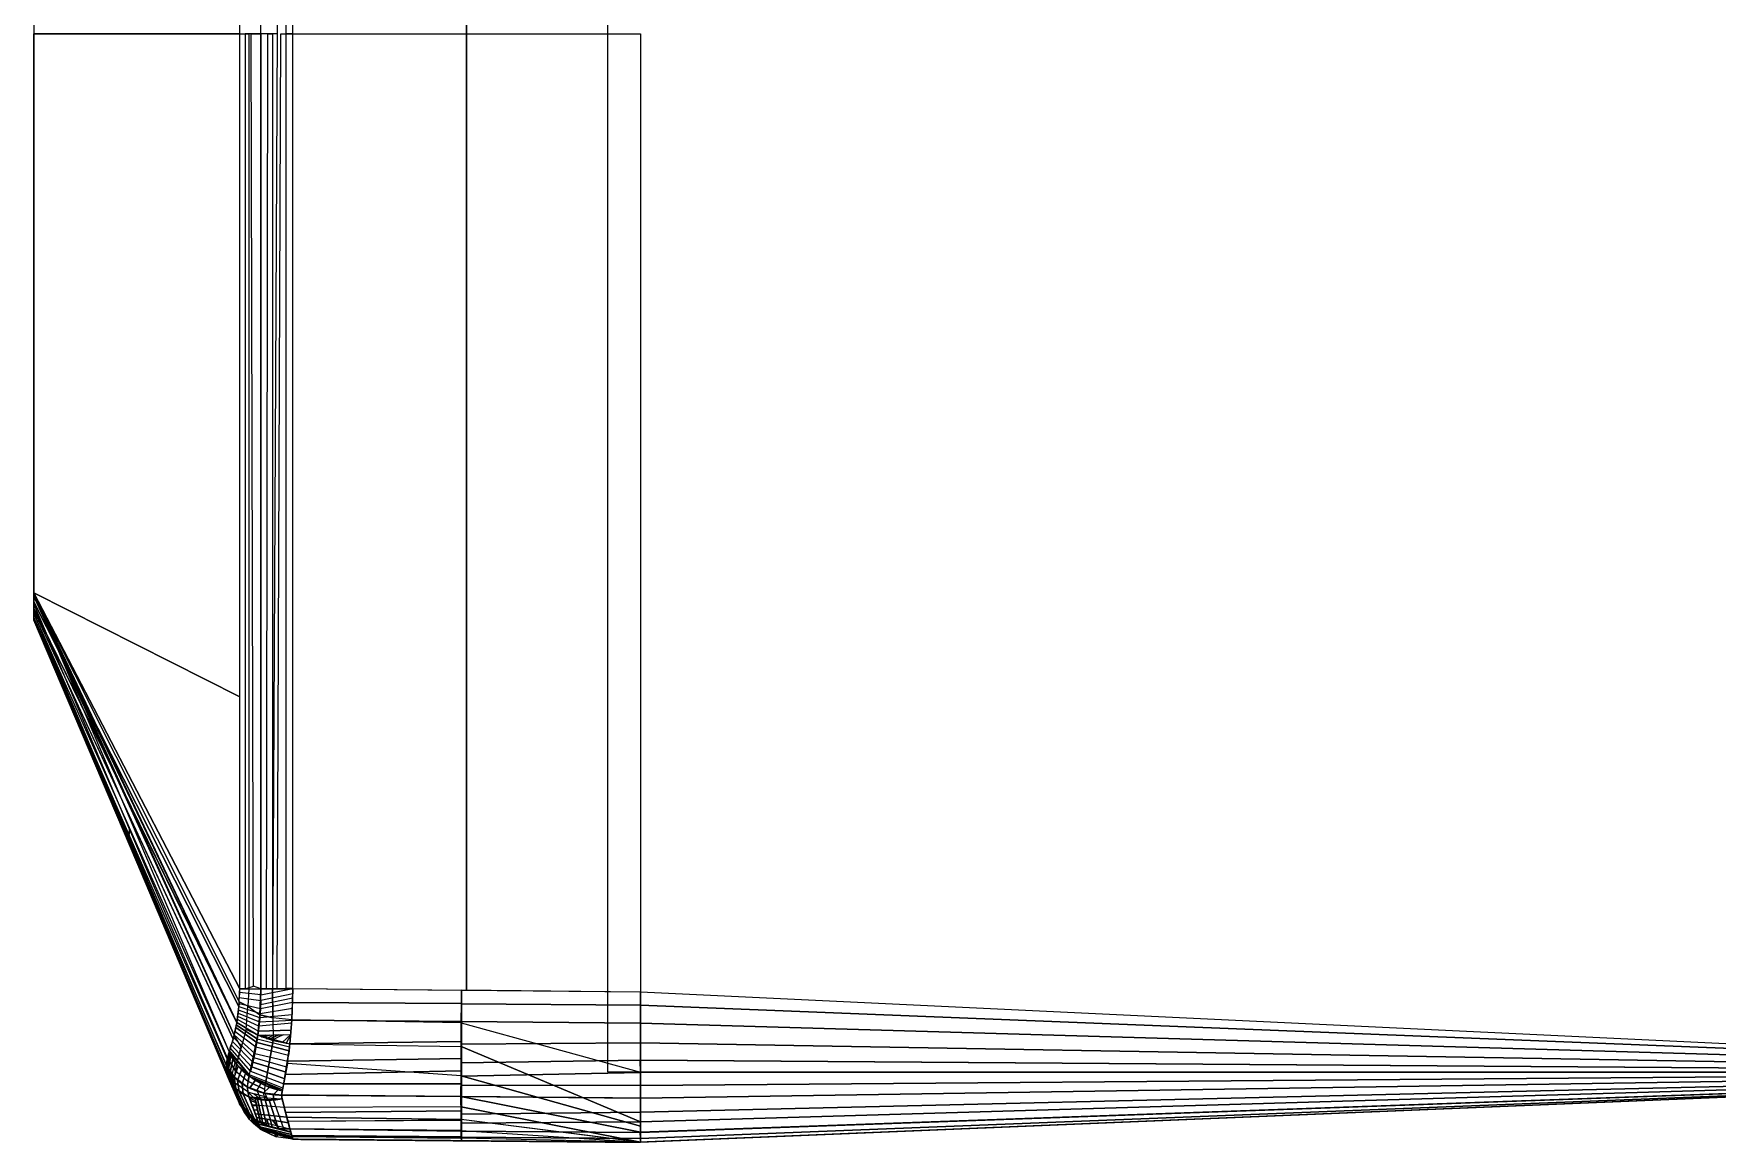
# Model space of a CAD drawing. Extents: x -229 to 199, y -36 to -26.
# Drawn here: x -228.58 to -221.37, y -35.63 to -30.88 of the extents above; entities that cross this region are included whole.
import ezdxf

# ---------------------------------------------------------------- set-up
doc = ezdxf.new("R2010")
doc.units = 0
doc.header["$MEASUREMENT"] = 0
doc.layers.add('IGES level 0', color=253, linetype='Continuous')

msp = doc.modelspace()

# ---------------------------------------------------------------- linework, layer by layer
for points in [[(-218.7491, -35.3277, -7.8455), (-226.1191, -35.3277, -7.8455), (-226.1191, -26.4277, -7.8455), (-218.0561, -26.4277, -7.8455)], [(-218.7491, -35.3277, -17.3455), (-226.1191, -35.3277, -17.3455), (-226.1191, -26.4277, -17.3455), (-218.0561, -26.4277, -17.3455)], [(-227.6974, -26.7859, -17.1793), (-228.5801, -28.4818, -15.1078), (-228.5801, -30.8777, -15.1078), (-227.6974, -30.8777, -17.1793)], [(-227.5367, -30.8781, -7.867), (-227.6062, -30.8777, -7.8993), (-227.6062, -26.7859, -7.8993), (-227.5568, -26.7859, -7.8738)], [(-227.5003, -30.8777, -17.3291), (-227.4696, -30.8777, -17.3312), (-227.4696, -26.7865, -17.3312), (-227.5003, -26.7859, -17.3291)], [(-228.5801, -28.4818, -10.0807), (-228.5801, -30.8777, -10.0807), (-227.6974, -30.8777, -8.0092), (-227.6974, -28.0371, -8.0092)], [(-228.5801, -30.8777, -10.0807), (-228.58, -33.2736, -10.0807), (-228.58, -33.2736, -15.1078), (-228.58, -30.8777, -15.1078)], [(-227.6974, -33.7184, -8.0092), (-227.6974, -30.8777, -8.0092), (-228.58, -30.8777, -10.0807), (-228.58, -33.2736, -10.0807)], [(-227.6974, -30.8777, -17.1793), (-228.58, -30.8777, -15.1078), (-228.58, -33.2736, -15.1078), (-227.6974, -34.9695, -17.1793)], [(-227.6582, -34.9695, -7.9457), (-227.6974, -34.9695, -8.0092), (-227.6974, -30.8777, -8.0092), (-227.6582, -30.8777, -7.9457)], [(-227.6741, -34.9695, -17.2219), (-227.6385, -34.9591, -17.251), (-227.6481, -30.8777, -17.254), (-227.6741, -30.8777, -17.2219)], [(-227.6061, -30.8777, -7.8993), (-227.6582, -30.8777, -7.9457), (-227.6582, -34.9695, -7.9457), (-227.6061, -34.9695, -7.8993)], [(-227.6481, -30.8778, -17.254), (-227.6061, -30.8777, -17.2892), (-227.6061, -34.9695, -17.2892), (-227.6385, -34.9591, -17.251)], [(-227.5568, -34.9695, -7.8738), (-227.6061, -34.9695, -7.8993), (-227.6061, -30.8777, -7.8993), (-227.5367, -30.8774, -7.867)], [(-227.6061, -34.9689, -17.2892), (-227.5826, -34.9695, -17.3031), (-227.5763, -30.8777, -17.3063), (-227.6061, -30.8778, -17.2892)], [(-227.5763, -30.8777, -17.3063), (-227.5568, -30.8777, -17.3147), (-227.5568, -34.9695, -17.3147), (-227.5826, -34.9695, -17.3031)], [(-227.5204, -30.8777, -17.3256), (-227.5002, -30.8777, -17.3291), (-227.5002, -34.9695, -17.3291), (-227.5373, -34.9695, -17.3213)], [(-227.5002, -34.9695, -17.3291), (-227.4696, -34.969, -17.3312), (-227.4696, -30.8777, -17.3312), (-227.5002, -30.8777, -17.3291)], [(-227.4696, -30.8777, -7.8572), (-225.9801, -30.8777, -7.8442), (-225.98, -34.9841, -7.8442), (-227.4696, -34.9695, -7.8572)], [(-228.58, -33.3127, -15.1036), (-228.58, -33.3397, -15.0936), (-228.5802, -33.3607, -10.1112), (-228.58, -33.3219, -10.0875)], [(-228.1698, -34.2868, -9.1255), (-228.1727, -34.3172, -9.1545), (-228.5802, -33.3607, -10.1112), (-228.58, -33.3219, -10.0875)], [(-228.58, -33.2736, -10.0807), (-227.6974, -34.9695, -8.0092), (-227.6974, -33.7184, -8.0092), (-228.58, -33.2736, -10.0807)], [(-227.7429, -35.2384, -8.1159), (-228.58, -33.2736, -10.0807), (-227.7205, -35.1688, -8.0636), (-227.7428, -35.2386, -8.1158)], [(-227.709, -35.1128, -8.0364), (-228.58, -33.2736, -10.0807), (-227.6993, -35.0257, -8.0136), (-227.7095, -35.1157, -8.0376)], [(-228.58, -33.2736, -15.1078), (-228.58, -33.3127, -15.1036), (-227.7006, -35.0462, -17.1717), (-227.6974, -34.9695, -17.1793)], [(-228.58, -33.2736, -10.0807), (-228.58, -33.3219, -10.0875), (-228.58, -33.3127, -15.1036), (-228.58, -33.2736, -15.1078)], [(-227.7205, -35.1688, -8.0636), (-228.58, -33.2874, -10.0812), (-227.7092, -35.1142, -8.037), (-227.7205, -35.1688, -8.0636)], [(-228.58, -33.3127, -15.1036), (-228.58, -33.3397, -15.0936), (-227.7092, -35.1142, -17.1515), (-227.7006, -35.0462, -17.1717)], [(-228.5802, -33.3607, -10.1112), (-228.58, -33.3817, -10.1425), (-228.58, -33.349, -15.088), (-228.5801, -33.3395, -15.0934)], [(-227.7256, -35.1862, -17.113), (-227.7428, -35.2386, -17.0727), (-228.5802, -33.3607, -15.0773), (-228.58, -33.349, -15.088)], [(-228.58, -33.3397, -15.0936), (-228.58, -33.349, -15.088), (-227.7253, -35.1868, -17.1137), (-227.7095, -35.1157, -17.1509)], [(-228.58, -33.3771, -15.0562), (-228.58, -33.3861, -15.033), (-227.754, -35.2998, -17.0163), (-227.7514, -35.2701, -17.0446)], [(-228.58, -33.3912, -14.9902), (-228.58, -33.3861, -15.033), (-228.58, -33.3813, -10.2088), (-228.58, -33.3912, -10.1983)], [(-228.58, -33.3813, -10.2088), (-228.1387, -34.427, -9.1626), (-228.1387, -34.427, -16.0259), (-228.58, -33.3912, -14.9902)], [(-228.17, -34.3455, -9.1838), (-228.1614, -34.3737, -9.2158), (-228.58, -33.3912, -10.1983), (-228.58, -33.3817, -10.1425)], [(-227.7543, -35.2991, -17.0156), (-227.7502, -35.3338, -16.9803), (-228.58, -33.3896, -15.0155), (-228.58, -33.3861, -15.033)], [(-228.58, -33.3896, -15.0155), (-228.58, -33.3912, -14.9902), (-227.7428, -35.3562, -16.9551), (-227.7501, -35.3338, -16.9803)], [(-227.7507, -35.2657, -8.1403), (-227.7541, -35.2994, -8.1723), (-228.1726, -34.3173, -9.1547), (-228.1698, -34.2869, -9.1254)], [(-228.1726, -34.3173, -9.1547), (-228.17, -34.3454, -9.1838), (-227.7514, -35.3277, -8.2016), (-227.7541, -35.2996, -8.1724)], [(-227.7514, -35.3277, -8.2016), (-227.7428, -35.3562, -8.2333), (-228.1614, -34.3737, -9.2158), (-228.17, -34.3454, -9.1838)], [(-228.1387, -34.427, -16.0259), (-227.7428, -35.356, -16.955), (-227.7404, -35.3642, -8.2426), (-228.1387, -34.427, -9.1626)], [(-227.6991, -35.0257, -8.0133), (-227.6974, -34.9695, -8.0092), (-227.6582, -34.9695, -7.9457), (-227.6631, -35.0444, -7.9587)], [(-227.607, -35.0195, -17.2869), (-227.6064, -34.996, -17.2886), (-227.6981, -34.9864, -17.1776), (-227.699, -35.0079, -17.1755)], [(-227.6981, -34.9864, -17.1776), (-227.6974, -34.9695, -17.1793), (-227.6061, -34.9695, -17.2892), (-227.6064, -34.996, -17.2886)], [(-227.6061, -34.9695, -7.8993), (-227.5568, -34.9695, -7.8738), (-227.5555, -35.0938, -7.8939), (-227.6104, -35.0813, -7.9106)], [(-227.4702, -35.0082, -17.3294), (-227.4699, -34.9916, -17.3302), (-227.607, -35.0195, -17.2869), (-227.6079, -35.0379, -17.2847)], [(-227.6064, -34.996, -17.2886), (-227.4696, -34.969, -17.3312), (-227.6061, -34.9695, -17.2892), (-227.6064, -34.996, -17.2886)], [(-227.5568, -34.9695, -7.8738), (-227.4701, -34.9695, -7.8572), (-227.4737, -35.1036, -7.8716), (-227.5555, -35.0938, -7.8939)], [(-227.4918, -34.9691, -17.3245), (-227.5001, -34.9691, -17.3219), (-227.5002, -34.9695, -17.3291), (-227.4906, -34.9695, -17.3302)], [(-227.4837, -34.969, -17.3269), (-227.4918, -34.9691, -17.3245), (-227.4906, -34.9695, -17.3302), (-227.4795, -34.9695, -17.331)], [(-227.4696, -34.969, -17.3312), (-227.4837, -34.969, -17.3269), (-227.4795, -34.9695, -17.331), (-227.4696, -34.969, -17.3312)], [(-227.4705, -35.0281, -17.3285), (-227.4696, -34.969, -17.3312), (-226.7466, -34.9757, -17.3375), (-226.7466, -35.0336, -17.3349)], [(-226.7466, -34.9758, -7.8509), (-226.7477, -35.1162, -7.8664), (-225.98, -35.3277, -7.8442), (-225.98, -34.9841, -7.8442)], [(-226.7471, -35.0338, -17.3349), (-226.7466, -34.9758, -17.3376), (-225.98, -34.9825, -17.3442), (-225.98, -35.0405, -17.3416)], [(-225.98, -35.0405, -17.3416), (-225.98, -34.9825, -17.3442), (-218.7491, -35.3277, -17.3455), (-225.98, -35.0405, -17.3416)], [(-227.613, -35.1121, -17.2708), (-227.6114, -35.094, -17.2752), (-227.7026, -35.0619, -17.167), (-227.7042, -35.0748, -17.1632)], [(-227.7026, -35.0619, -17.167), (-227.7006, -35.0462, -17.1717), (-227.61, -35.0759, -17.2789), (-227.6116, -35.0939, -17.2749)], [(-227.61, -35.0759, -17.2789), (-227.6087, -35.0563, -17.2824), (-227.7001, -35.0338, -17.1729), (-227.7006, -35.0462, -17.1717)], [(-227.7001, -35.0338, -17.1729), (-227.699, -35.0079, -17.1755), (-227.607, -35.0195, -17.2869), (-227.6087, -35.0563, -17.2824)], [(-227.6196, -35.1693, -7.9358), (-227.6697, -35.1449, -7.9761), (-227.6631, -35.0444, -7.9587), (-227.6104, -35.0813, -7.9106)], [(-227.4716, -35.053, -17.3247), (-227.4705, -35.0281, -17.3285), (-227.6087, -35.0563, -17.2824), (-227.6102, -35.0759, -17.2788)], [(-227.4738, -35.105, -17.3166), (-227.4705, -35.0281, -17.3285), (-226.7466, -35.0336, -17.3349), (-226.7466, -35.1099, -17.3234)], [(-226.7477, -35.1101, -17.3234), (-226.7471, -35.0338, -17.3349), (-225.98, -35.0405, -17.3416), (-225.98, -35.1168, -17.3301)], [(-225.98, -35.1168, -17.3301), (-225.98, -35.0405, -17.3416), (-218.7491, -35.3277, -17.3455), (-225.98, -35.1168, -17.3301)], [(-227.7178, -35.1531, -17.1313), (-227.7139, -35.1357, -17.1404), (-227.6242, -35.1997, -17.2404), (-227.6277, -35.2204, -17.2308)], [(-227.7139, -35.1357, -17.1404), (-227.7116, -35.1254, -17.1458), (-227.6221, -35.1846, -17.2466), (-227.6243, -35.1996, -17.2403)], [(-227.7116, -35.1254, -17.1458), (-227.7092, -35.1142, -17.1515), (-227.6197, -35.1693, -17.2527), (-227.6221, -35.1846, -17.2466)], [(-227.7094, -35.1141, -17.1513), (-227.7075, -35.1007, -17.1555), (-227.6173, -35.1512, -17.2591), (-227.6196, -35.1693, -17.2528)], [(-227.6173, -35.1512, -17.2591), (-227.6149, -35.1306, -17.2656), (-227.706, -35.0891, -17.1589), (-227.7075, -35.1007, -17.1555)], [(-227.706, -35.0891, -17.1589), (-227.7042, -35.0748, -17.1632), (-227.613, -35.1121, -17.2708), (-227.6149, -35.1306, -17.2656)], [(-227.6104, -35.0813, -7.9106), (-227.5555, -35.0938, -7.8939), (-227.5542, -35.1908, -7.9093), (-227.6196, -35.1693, -7.9357)], [(-227.4767, -35.1468, -17.3061), (-227.4746, -35.117, -17.3136), (-227.615, -35.1305, -17.2655), (-227.617, -35.1512, -17.2592)], [(-227.4738, -35.105, -17.3166), (-227.4728, -35.081, -17.3203), (-227.6116, -35.0939, -17.2749), (-227.613, -35.1121, -17.2708)], [(-227.4822, -35.2057, -17.286), (-227.4738, -35.105, -17.3166), (-226.7466, -35.1099, -17.3234), (-226.7466, -35.1952, -17.299)], [(-227.4737, -35.1036, -7.8716), (-227.4821, -35.2057, -7.9025), (-226.7483, -35.2178, -7.898), (-226.7477, -35.1162, -7.8664)], [(-226.7483, -35.2077, -17.2945), (-226.7477, -35.1101, -17.3234), (-225.98, -35.1168, -17.3301), (-225.98, -35.2021, -17.3057)], [(-225.98, -35.5399, -7.9321), (-226.7483, -35.2178, -7.898), (-226.7477, -35.1162, -7.8664), (-225.98, -35.3277, -7.8442)], [(-225.98, -35.2021, -17.3057), (-225.98, -35.1168, -17.3301), (-218.7491, -35.3277, -17.3455), (-225.98, -35.2021, -17.3057)], [(-227.7205, -35.1688, -8.0636), (-227.7428, -35.2386, -8.1158), (-227.711, -35.2929, -8.0715), (-227.6904, -35.2189, -8.0238)], [(-227.7285, -35.1951, -17.1062), (-227.7236, -35.179, -17.1177), (-227.6365, -35.2651, -17.2065), (-227.6408, -35.284, -17.1947)], [(-227.7236, -35.179, -17.1177), (-227.7208, -35.1666, -17.1242), (-227.6327, -35.2471, -17.217), (-227.6365, -35.2651, -17.2065)], [(-227.6327, -35.2471, -17.217), (-227.6277, -35.2204, -17.2308), (-227.7178, -35.1531, -17.1313), (-227.7208, -35.1666, -17.1242)], [(-227.6697, -35.1449, -7.9761), (-227.711, -35.2929, -8.0715), (-227.6574, -35.3444, -8.0395), (-227.6196, -35.1693, -7.9358)], [(-227.6574, -35.3444, -8.0395), (-227.6197, -35.1693, -7.9358), (-227.5542, -35.1908, -7.9093), (-227.5887, -35.3848, -8.0257)], [(-227.6277, -35.2204, -17.2308), (-227.6242, -35.1997, -17.2404), (-227.4855, -35.2363, -17.273), (-227.4878, -35.2554, -17.2642)], [(-227.6243, -35.1996, -17.2403), (-227.6219, -35.1847, -17.2467), (-227.4835, -35.219, -17.2806), (-227.4855, -35.2363, -17.273)], [(-227.4835, -35.219, -17.2806), (-227.4821, -35.2067, -17.2856), (-227.6197, -35.1693, -17.2527), (-227.6221, -35.1846, -17.2466)], [(-227.4789, -35.1662, -17.298), (-227.4773, -35.1467, -17.3039), (-227.6173, -35.1512, -17.2591), (-227.6196, -35.1693, -17.2528)], [(-227.6039, -35.1753, -17.2612), (-227.6196, -35.1693, -17.2528), (-227.5857, -35.1686, -17.2637), (-227.6039, -35.1753, -17.2612)], [(-227.5957, -35.1758, -17.2584), (-227.6039, -35.1753, -17.2612), (-227.6196, -35.1693, -17.2528), (-227.5957, -35.1758, -17.2584)], [(-227.6039, -35.1753, -17.2612), (-227.5857, -35.1686, -17.2637), (-227.5701, -35.1682, -17.2687), (-227.5947, -35.1786, -17.2655)], [(-227.5947, -35.1786, -17.2655), (-227.6039, -35.1753, -17.2612), (-227.5957, -35.1758, -17.2584), (-227.5833, -35.1792, -17.2614)], [(-227.5159, -35.4091, -8.0309), (-227.5887, -35.3848, -8.0257), (-227.5542, -35.1908, -7.9093), (-227.4821, -35.2057, -7.9025)], [(-227.5492, -35.1677, -17.2754), (-227.5296, -35.1673, -17.2817), (-227.5708, -35.1862, -17.2745), (-227.5834, -35.1823, -17.2701)], [(-227.5704, -35.1827, -17.2645), (-227.5834, -35.1823, -17.2701), (-227.5708, -35.1862, -17.2745), (-227.5565, -35.1865, -17.2678)], [(-227.5296, -35.1673, -17.2817), (-227.5112, -35.1669, -17.2876), (-227.5594, -35.1894, -17.2778), (-227.5708, -35.1862, -17.2745)], [(-227.5594, -35.1894, -17.2778), (-227.5415, -35.1905, -17.2714), (-227.5047, -35.2005, -17.2802), (-227.515, -35.1999, -17.2854)], [(-227.515, -35.1999, -17.2854), (-227.4789, -35.1662, -17.298), (-227.4985, -35.2028, -17.2857), (-227.515, -35.1999, -17.2854)], [(-227.4822, -35.2057, -17.286), (-227.4789, -35.1662, -17.298), (-227.4985, -35.2028, -17.2857), (-227.4822, -35.2057, -17.286)], [(-227.4913, -35.2807, -17.251), (-227.4822, -35.2057, -17.286), (-226.7466, -35.1952, -17.299), (-226.7466, -35.2683, -17.2673)], [(-226.7486, -35.2871, -17.2575), (-226.7483, -35.2077, -17.2945), (-225.98, -35.2021, -17.3057), (-225.98, -35.2752, -17.2741)], [(-225.98, -35.2752, -17.2741), (-225.98, -35.2021, -17.3057), (-218.7491, -35.3277, -17.3455), (-225.98, -35.2752, -17.2741)], [(-227.7506, -35.2659, -8.1401), (-227.7541, -35.2994, -8.1723), (-227.7188, -35.3504, -8.1213), (-227.7149, -35.3217, -8.0964)], [(-227.7394, -35.2467, -17.0799), (-227.7428, -35.2386, -17.0727), (-227.7539, -35.3, -17.0161), (-227.7501, -35.3081, -17.0243)], [(-227.7429, -35.2384, -8.1159), (-227.7506, -35.2659, -8.1401), (-227.7149, -35.3217, -8.0964), (-227.711, -35.2929, -8.0715)], [(-227.7349, -35.2562, -17.0881), (-227.7394, -35.2467, -17.08), (-227.7502, -35.308, -17.0242), (-227.7458, -35.3161, -17.0323)], [(-227.7263, -35.2711, -17.1007), (-227.7349, -35.2562, -17.0881), (-227.7458, -35.3161, -17.0323), (-227.7386, -35.3269, -17.0431)], [(-227.7412, -35.2347, -17.0763), (-227.7428, -35.2386, -17.0727), (-227.6574, -35.3444, -17.149), (-227.6557, -35.3388, -17.1539)], [(-227.7162, -35.2859, -17.1118), (-227.7264, -35.2712, -17.1005), (-227.7386, -35.3269, -17.0431), (-227.7299, -35.3386, -17.0548)], [(-227.7376, -35.2228, -17.0849), (-227.7334, -35.2099, -17.0948), (-227.6463, -35.304, -17.1808), (-227.6511, -35.3224, -17.1671)], [(-227.4989, -35.3275, -17.2224), (-227.4953, -35.306, -17.236), (-227.6365, -35.2652, -17.2065), (-227.6408, -35.284, -17.1947)], [(-227.6365, -35.2652, -17.2065), (-227.6327, -35.2471, -17.217), (-227.4913, -35.2807, -17.251), (-227.4953, -35.306, -17.236)], [(-227.4913, -35.2807, -17.251), (-227.4878, -35.2554, -17.2642), (-227.6277, -35.2204, -17.2308), (-227.6327, -35.2471, -17.217)], [(-227.5007, -35.3376, -17.2155), (-227.4915, -35.2806, -17.2509), (-226.7466, -35.2683, -17.2673), (-226.7466, -35.3218, -17.2369)], [(-225.98, -35.5399, -7.9321), (-225.98, -35.5585, -7.977), (-226.7488, -35.343, -7.9656), (-226.7483, -35.2178, -7.898)], [(-226.7488, -35.3448, -17.2216), (-226.7486, -35.2872, -17.2574), (-225.98, -35.2752, -17.2741), (-225.98, -35.3286, -17.2436)], [(-225.98, -35.3286, -17.2436), (-225.9815, -35.2752, -17.274), (-218.7491, -35.3277, -17.3455), (-225.9714, -35.3286, -17.2437)], [(-227.7188, -35.3504, -8.1212), (-227.754, -35.2995, -8.1724), (-227.7514, -35.3277, -8.2016), (-227.7164, -35.3741, -8.152)], [(-227.7501, -35.3081, -17.0243), (-227.7539, -35.3, -17.0162), (-227.7428, -35.3562, -16.9551), (-227.7414, -35.359, -16.9589)], [(-227.7428, -35.356, -16.955), (-227.7502, -35.3338, -16.9803), (-227.7475, -35.3322, -16.9812), (-227.7428, -35.3562, -16.9551)], [(-227.7458, -35.3161, -17.0323), (-227.7501, -35.3081, -17.0243), (-227.7414, -35.359, -16.9589), (-227.7382, -35.3657, -16.9659)], [(-227.7386, -35.3269, -17.0431), (-227.7458, -35.3161, -17.0323), (-227.7382, -35.3657, -16.9659), (-227.7322, -35.3759, -16.9778)], [(-227.7299, -35.3386, -17.0548), (-227.7386, -35.3269, -17.0431), (-227.7322, -35.3759, -16.9778), (-227.7244, -35.3864, -16.9908)], [(-227.7206, -35.3489, -17.0652), (-227.7299, -35.3386, -17.0548), (-227.7162, -35.2859, -17.1118), (-227.7042, -35.3012, -17.1229)], [(-227.7206, -35.3489, -17.0652), (-227.7299, -35.3386, -17.0548), (-227.7244, -35.3864, -16.9908), (-227.7155, -35.3962, -17.0036)], [(-227.7062, -35.3623, -17.0784), (-227.7206, -35.3489, -17.0652), (-227.7042, -35.3012, -17.1229), (-227.6893, -35.317, -17.1334)], [(-227.7063, -35.3623, -17.0785), (-227.7206, -35.3489, -17.0652), (-227.7155, -35.3962, -17.0036), (-227.6996, -35.41, -17.0229)], [(-227.7188, -35.3504, -8.1213), (-227.7149, -35.3217, -8.0964), (-227.6628, -35.3652, -8.0584), (-227.665, -35.3898, -8.0822)], [(-227.711, -35.2929, -8.0715), (-227.7149, -35.3217, -8.0964), (-227.6628, -35.3651, -8.0584), (-227.6574, -35.3444, -8.0395)], [(-227.6871, -35.3767, -17.0929), (-227.7063, -35.3623, -17.0785), (-227.6893, -35.317, -17.1334), (-227.6729, -35.332, -17.1424)], [(-227.6871, -35.3767, -17.0929), (-227.6726, -35.3323, -17.1426), (-227.6574, -35.3444, -17.149), (-227.665, -35.3898, -17.1063)], [(-227.6309, -35.3625, -17.157), (-227.6574, -35.3444, -17.149), (-227.665, -35.3899, -17.1062), (-227.6541, -35.394, -17.1103)], [(-227.5887, -35.3848, -8.0257), (-227.6574, -35.3444, -8.0395), (-227.6628, -35.3652, -8.0584), (-227.589, -35.401, -8.0402)], [(-227.6557, -35.3388, -17.1539), (-227.6574, -35.3444, -17.149), (-227.5143, -35.4027, -17.1635), (-227.5127, -35.396, -17.1695)], [(-227.5143, -35.4027, -17.1635), (-227.6574, -35.3444, -17.149), (-227.5159, -35.4091, -17.1576), (-227.5143, -35.4027, -17.1635)], [(-227.6459, -35.3042, -17.1808), (-227.6509, -35.3225, -17.1671), (-227.5086, -35.3773, -17.1854), (-227.5043, -35.3564, -17.2019)], [(-227.4989, -35.3275, -17.2224), (-227.6408, -35.284, -17.1947), (-227.6459, -35.3042, -17.1808), (-227.5043, -35.3564, -17.2019)], [(-227.4927, -35.2895, -7.9427), (-227.5178, -35.4253, -8.0467), (-226.749, -35.432, -8.0399), (-226.7488, -35.343, -7.9656)], [(-227.5086, -35.3773, -17.1854), (-227.5007, -35.3376, -17.2155), (-226.7466, -35.3218, -17.2369), (-226.7466, -35.3775, -17.1971)], [(-225.98, -35.5585, -7.977), (-225.98, -35.5838, -8.0382), (-226.7491, -35.432, -8.0399), (-226.7488, -35.343, -7.9656)], [(-226.7489, -35.3829, -17.1929), (-226.7488, -35.3448, -17.2216), (-225.98, -35.3286, -17.2436), (-225.98, -35.3843, -17.2039)], [(-225.9861, -35.627, -8.2253), (-225.98, -35.6277, -8.4879), (-218.7491, -35.3277, -7.8455), (-225.9861, -35.627, -8.2253)], [(-225.98, -35.6117, -16.8422), (-225.9805, -35.5862, -16.9267), (-218.7491, -35.3277, -17.3455), (-225.98, -35.6117, -16.8422)], [(-225.98, -35.5862, -16.9267), (-225.98, -35.5399, -17.0241), (-218.7491, -35.3277, -17.3455), (-225.9805, -35.5862, -16.9267)], [(-225.98, -35.4992, -17.0855), (-225.9803, -35.4388, -17.1553), (-218.7491, -35.3277, -17.3455), (-225.98, -35.4992, -17.0855)], [(-225.98, -35.6117, -16.8422), (-218.7491, -35.3277, -17.3455), (-218.7491, -35.3277, -7.8455), (-225.98, -35.6277, -8.4895)], [(-225.98, -35.5399, -17.0241), (-225.98, -35.4992, -17.0855), (-218.7491, -35.3277, -17.3455), (-225.98, -35.5399, -17.0241)], [(-225.98, -35.4388, -17.1553), (-225.98, -35.3843, -17.2039), (-218.7491, -35.3277, -17.3455), (-225.98, -35.4388, -17.1553)], [(-225.98, -35.3843, -17.2039), (-225.98, -35.3286, -17.2436), (-218.7491, -35.3277, -17.3455), (-225.98, -35.3843, -17.2039)], [(-225.98, -35.3277, -7.8442), (-225.98, -35.5838, -8.0382), (-218.7491, -35.3277, -7.8455), (-225.98, -35.3277, -7.8442)], [(-225.98, -35.5838, -8.0382), (-225.98, -35.6277, -8.2258), (-218.7491, -35.3277, -7.8455), (-225.98, -35.5838, -8.0382)], [(-227.6931, -35.4656, -8.343), (-227.7092, -35.435, -8.3578), (-227.7428, -35.3562, -8.2333), (-227.7284, -35.377, -8.2081)], [(-227.7326, -35.3786, -16.9464), (-227.7369, -35.3701, -16.9395), (-227.7428, -35.3562, -16.9551), (-227.7382, -35.3657, -16.9659)], [(-227.6974, -35.4627, -8.5024), (-227.7404, -35.3642, -8.2426), (-227.7428, -35.3563, -16.6726), (-227.6974, -35.4627, -16.686)], [(-227.7092, -35.435, -8.3578), (-227.7404, -35.3642, -8.2426), (-227.7189, -35.4135, -8.3725), (-227.7092, -35.435, -8.3578)], [(-227.7322, -35.3759, -16.9778), (-227.7382, -35.3657, -16.9659), (-227.7015, -35.4496, -16.8386), (-227.6937, -35.4647, -16.845)], [(-227.7369, -35.3701, -16.9395), (-227.729, -35.3886, -16.9158), (-227.727, -35.3913, -16.9271), (-227.7326, -35.3786, -16.9464)], [(-227.7244, -35.3864, -16.9908), (-227.7322, -35.3759, -16.9778), (-227.6937, -35.4647, -16.845), (-227.6818, -35.4816, -16.8537)], [(-227.6735, -35.4917, -8.3294), (-227.6931, -35.4656, -8.343), (-227.7284, -35.377, -8.2081), (-227.7139, -35.3978, -8.1828)], [(-227.7155, -35.3962, -17.0036), (-227.7244, -35.3864, -16.9908), (-227.6818, -35.4816, -16.8537), (-227.6689, -35.4967, -16.8619)], [(-227.7239, -35.4005, -16.8983), (-227.7189, -35.4124, -16.8783), (-227.7166, -35.4152, -16.8909), (-227.7218, -35.4033, -16.9089)], [(-227.7189, -35.4124, -16.8783), (-227.7156, -35.42, -16.8644), (-227.7113, -35.4274, -16.8724), (-227.7166, -35.4152, -16.8909)], [(-227.7059, -35.4432, -8.4508), (-227.7189, -35.4135, -8.3725), (-227.7092, -35.435, -8.3578), (-227.6994, -35.4581, -8.4419)], [(-227.7164, -35.3741, -8.152), (-227.7139, -35.3978, -8.1828), (-227.6574, -35.4325, -8.1276), (-227.6631, -35.412, -8.1051)], [(-227.6996, -35.41, -17.0229), (-227.7155, -35.3962, -17.0036), (-227.6689, -35.4967, -16.8619), (-227.654, -35.5112, -16.8702)], [(-227.6512, -35.5137, -8.3169), (-227.6735, -35.4917, -8.3294), (-227.7139, -35.3978, -8.1828), (-227.6996, -35.41, -8.1656)], [(-227.6871, -35.3768, -17.0928), (-227.7063, -35.3623, -17.0785), (-227.6996, -35.41, -17.0229), (-227.6819, -35.4213, -17.0406)], [(-227.6819, -35.4213, -17.0406), (-227.6996, -35.41, -17.0229), (-227.654, -35.5112, -16.8702), (-227.635, -35.5263, -16.8793)], [(-227.6574, -35.4325, -17.0609), (-227.665, -35.3898, -17.1063), (-227.6871, -35.3767, -17.0929), (-227.6819, -35.4213, -17.0406)], [(-227.6581, -35.4323, -17.0604), (-227.6819, -35.4213, -17.0406), (-227.635, -35.5263, -16.8793), (-227.6199, -35.5356, -16.8874)], [(-227.5887, -35.4463, -17.1013), (-227.5951, -35.416, -17.1324), (-227.6651, -35.3899, -17.1062), (-227.6578, -35.4324, -17.0607)], [(-227.6628, -35.3652, -8.0584), (-227.665, -35.3898, -8.0822), (-227.5893, -35.4172, -8.0546), (-227.589, -35.401, -8.0402)], [(-227.6067, -35.4447, -8.0958), (-227.6335, -35.4398, -8.1111), (-227.6631, -35.412, -8.1051), (-227.6357, -35.4195, -8.0934)], [(-227.6631, -35.412, -8.1051), (-227.6335, -35.4398, -8.1111), (-227.6574, -35.4325, -8.1276), (-227.6631, -35.412, -8.1051)], [(-227.6067, -35.3761, -17.1612), (-227.6309, -35.3625, -17.157), (-227.6541, -35.394, -17.1103), (-227.6246, -35.405, -17.1213)], [(-227.6357, -35.4195, -8.0934), (-227.6067, -35.4447, -8.0958), (-227.5773, -35.4466, -8.0823), (-227.582, -35.4342, -8.0705)], [(-227.5704, -35.3925, -17.1632), (-227.6067, -35.3761, -17.1612), (-227.6246, -35.405, -17.1213), (-227.5951, -35.416, -17.1324)], [(-227.5951, -35.416, -17.1324), (-227.6246, -35.405, -17.1213), (-227.6067, -35.4447, -17.0926), (-227.5887, -35.4463, -17.1013)], [(-227.5338, -35.4046, -17.1605), (-227.5704, -35.3925, -17.1632), (-227.5951, -35.416, -17.1324), (-227.5523, -35.4234, -17.1398)], [(-227.5951, -35.416, -17.1324), (-227.5523, -35.4234, -17.1398), (-227.5521, -35.4459, -17.1156), (-227.5887, -35.4463, -17.1013)], [(-227.5893, -35.4172, -8.0546), (-227.5768, -35.4466, -8.082), (-227.5159, -35.4411, -8.0629), (-227.5178, -35.4253, -8.0467)], [(-227.5179, -35.4253, -17.1419), (-227.5159, -35.4091, -17.1576), (-227.5338, -35.4046, -17.1605), (-227.5523, -35.4234, -17.1398)], [(-227.5523, -35.4234, -17.1398), (-227.5179, -35.4253, -17.1419), (-227.5159, -35.4411, -17.1256), (-227.5521, -35.4459, -17.1156)], [(-227.5178, -35.4254, -17.1418), (-227.5086, -35.3773, -17.1854), (-226.7466, -35.3775, -17.1971), (-226.7466, -35.4319, -17.1486)], [(-227.5005, -35.4996, -17.053), (-227.5178, -35.4254, -17.1418), (-226.747, -35.4319, -17.1486), (-226.7466, -35.4923, -17.0788)], [(-226.749, -35.432, -17.1486), (-226.7489, -35.3829, -17.1929), (-225.98, -35.3843, -17.2039), (-225.98, -35.4388, -17.1553)], [(-227.7127, -35.4269, -16.85), (-227.7093, -35.4349, -16.8315), (-227.7015, -35.4496, -16.8386), (-227.7072, -35.4366, -16.8583)], [(-227.6906, -35.4706, -16.8048), (-227.7058, -35.443, -16.809), (-227.7093, -35.4349, -16.8315), (-227.6937, -35.4647, -16.845)], [(-227.6897, -35.4656, -8.4009), (-227.7021, -35.4517, -8.4101), (-227.7092, -35.435, -8.3578), (-227.6931, -35.4656, -8.343)], [(-227.6884, -35.4748, -16.777), (-227.7025, -35.4507, -16.7821), (-227.7058, -35.443, -16.809), (-227.6906, -35.4706, -16.8048)], [(-227.6863, -35.4789, -16.7493), (-227.7002, -35.4562, -16.7573), (-227.7025, -35.4507, -16.7821), (-227.6884, -35.4748, -16.777)], [(-227.7021, -35.4517, -8.4101), (-227.6994, -35.4581, -8.4419), (-227.6106, -35.5609, -8.3889), (-227.6146, -35.5501, -8.3447)], [(-227.6849, -35.4816, -16.731), (-227.6988, -35.4594, -16.7368), (-227.7002, -35.4562, -16.7573), (-227.6863, -35.4789, -16.7493)], [(-227.6994, -35.4581, -8.4419), (-227.6979, -35.4614, -8.4704), (-227.6083, -35.5671, -8.4237), (-227.6106, -35.5609, -8.3889)], [(-227.6838, -35.4838, -16.7164), (-227.6981, -35.4611, -16.7212), (-227.6988, -35.4594, -16.7368), (-227.6849, -35.4816, -16.731)], [(-227.6827, -35.4859, -16.702), (-227.6976, -35.4623, -16.7052), (-227.6981, -35.4611, -16.7212), (-227.6838, -35.4838, -16.7164)], [(-227.6979, -35.4614, -8.4704), (-227.6975, -35.4625, -8.4878), (-227.6068, -35.5712, -8.4617), (-227.6083, -35.5671, -8.4237)], [(-227.6815, -35.4883, -16.686), (-227.6974, -35.4627, -16.686), (-227.6976, -35.4623, -16.7052), (-227.6827, -35.4859, -16.702)], [(-227.6975, -35.4624, -8.4878), (-227.6974, -35.4627, -8.5024), (-227.6062, -35.5727, -8.4959), (-227.6068, -35.5712, -8.4617)], [(-227.6752, -35.4894, -8.5009), (-227.6974, -35.4627, -8.5025), (-227.6764, -35.5019, -8.5025), (-227.6752, -35.4894, -8.5009)], [(-227.6565, -35.5282, -8.5025), (-227.6974, -35.4627, -8.5025), (-227.6974, -35.4627, -16.686), (-227.6567, -35.5281, -16.686)], [(-227.6696, -35.5073, -16.686), (-227.6815, -35.4883, -16.686), (-227.6937, -35.4647, -16.845), (-227.6818, -35.4816, -16.8537)], [(-227.6689, -35.4967, -16.8619), (-227.6818, -35.4816, -16.8537), (-227.6696, -35.5073, -16.686), (-227.6567, -35.5281, -16.686)], [(-227.6752, -35.4894, -8.5009), (-227.6764, -35.5019, -8.5025), (-227.6565, -35.5282, -8.5025), (-227.6547, -35.5142, -8.4994)], [(-227.6478, -35.5128, -8.3695), (-227.6715, -35.4861, -8.3873), (-227.6735, -35.4917, -8.3294), (-227.6512, -35.5137, -8.3169)], [(-227.6381, -35.5474, -16.686), (-227.6567, -35.5281, -16.686), (-227.6689, -35.4967, -16.8619), (-227.654, -35.5112, -16.8702)], [(-227.5062, -35.4781, -8.1062), (-227.6448, -35.4672, -8.1736), (-227.6574, -35.4325, -8.1276), (-227.5159, -35.4411, -8.0629)], [(-227.6199, -35.5356, -8.3011), (-227.631, -35.5051, -8.2335), (-227.6574, -35.4325, -8.1276), (-227.6199, -35.5356, -8.3011)], [(-227.6546, -35.4402, -17.0519), (-227.6574, -35.4325, -17.0609), (-227.6315, -35.4403, -17.0786), (-227.6293, -35.4502, -17.0603)], [(-227.6574, -35.4325, -17.0609), (-227.6406, -35.4788, -16.9991), (-227.6434, -35.4719, -16.994), (-227.6574, -35.4325, -17.0609)], [(-227.6293, -35.4502, -17.0603), (-227.6546, -35.4402, -17.0519), (-227.6516, -35.4487, -17.0414), (-227.6277, -35.4576, -17.0466)], [(-227.6277, -35.4576, -17.0466), (-227.6516, -35.4487, -17.0414), (-227.644, -35.4695, -17.0135), (-227.6249, -35.4701, -17.0235)], [(-227.6448, -35.4672, -8.1736), (-227.631, -35.5051, -8.2335), (-227.4952, -35.5198, -8.1661), (-227.5062, -35.4781, -8.1062)], [(-227.6249, -35.4701, -17.0235), (-227.644, -35.4695, -17.0135), (-227.637, -35.4888, -16.9837), (-227.6204, -35.4902, -16.9864)], [(-227.6204, -35.4902, -16.9864), (-227.637, -35.4888, -16.9837), (-227.6197, -35.5362, -16.8858), (-227.6087, -35.5423, -16.8901)], [(-227.6213, -35.4424, -17.0847), (-227.6315, -35.4403, -17.0786), (-227.6087, -35.5423, -16.8901), (-227.5975, -35.5478, -16.8941)], [(-227.6067, -35.4447, -17.0926), (-227.6213, -35.4424, -17.0847), (-227.5975, -35.5478, -16.8941), (-227.5821, -35.5541, -16.8993)], [(-227.5887, -35.4463, -17.1013), (-227.6067, -35.4447, -17.0926), (-227.5821, -35.5541, -16.8993), (-227.5587, -35.5615, -16.9061)], [(-227.5704, -35.4466, -17.109), (-227.5887, -35.4463, -17.1013), (-227.5587, -35.5615, -16.9061), (-227.5322, -35.5669, -16.9128)], [(-227.5521, -35.4459, -17.1156), (-227.5704, -35.4466, -17.109), (-227.5322, -35.5669, -16.9128), (-227.508, -35.5694, -16.9178)], [(-227.4821, -35.5695, -16.9221), (-227.508, -35.5694, -16.9178), (-227.5521, -35.4459, -17.1156), (-227.5159, -35.4411, -17.1256)], [(-227.5062, -35.4781, -8.1062), (-227.4952, -35.5198, -8.1661), (-226.7487, -35.5304, -8.1665), (-226.7489, -35.4754, -8.0878)], [(-227.4904, -35.5389, -16.9886), (-227.5005, -35.4996, -17.053), (-226.7466, -35.4923, -17.0788), (-226.7466, -35.533, -17.0174)], [(-225.98, -35.5838, -8.0382), (-225.98, -35.6277, -8.1442), (-226.7489, -35.4754, -8.0878), (-226.7491, -35.432, -8.0399)], [(-226.7488, -35.5075, -17.0578), (-226.749, -35.432, -17.1486), (-225.9803, -35.4388, -17.1553), (-225.98, -35.4992, -17.0855)], [(-225.98, -35.6277, -8.1442), (-225.98, -35.6277, -8.2258), (-226.7487, -35.5304, -8.1665), (-226.7489, -35.4754, -8.0878)], [(-227.6061, -35.5727, -16.686), (-227.6567, -35.5281, -16.686), (-227.6565, -35.5282, -8.5025), (-227.6062, -35.5727, -8.5025)], [(-227.6547, -35.5142, -8.4994), (-227.6565, -35.5282, -8.5025), (-227.6062, -35.5727, -8.5025), (-227.6062, -35.5727, -8.4959)], [(-227.6212, -35.5618, -16.686), (-227.6381, -35.5474, -16.686), (-227.654, -35.5112, -16.8702), (-227.635, -35.5263, -16.8793)], [(-227.6062, -35.5727, -16.6864), (-227.6212, -35.5618, -16.686), (-227.635, -35.5263, -16.8793), (-227.6197, -35.5362, -16.8858)], [(-227.631, -35.5051, -8.2335), (-227.6251, -35.5214, -8.2668), (-227.4886, -35.5446, -8.2162), (-227.4952, -35.5198, -8.1661)], [(-227.5815, -35.5288, -8.2506), (-227.6251, -35.5214, -8.2668), (-227.6196, -35.5362, -8.3026), (-227.573, -35.5573, -8.2865)], [(-227.5961, -35.5542, -16.8506), (-227.6148, -35.5495, -16.8458), (-227.6197, -35.5362, -16.8858), (-227.6087, -35.5423, -16.8901)], [(-227.4783, -35.5834, -8.3136), (-227.6146, -35.5501, -8.3447), (-227.6196, -35.5363, -8.3026), (-227.4821, -35.5695, -8.2663)], [(-227.6089, -35.5655, -16.7751), (-227.6148, -35.5495, -16.8458), (-227.4781, -35.5843, -16.8807), (-227.4717, -35.6077, -16.7802)], [(-227.6146, -35.5501, -8.3447), (-227.6106, -35.5609, -8.3889), (-227.4754, -35.5941, -8.3498), (-227.4783, -35.5834, -8.3136)], [(-227.6106, -35.5609, -8.3889), (-227.6083, -35.5671, -8.4237), (-227.4731, -35.6028, -8.3792), (-227.4754, -35.5941, -8.3498)], [(-227.6079, -35.5699, -16.7389), (-227.6089, -35.5655, -16.7751), (-227.4717, -35.6077, -16.7802), (-227.4706, -35.6117, -16.7478)], [(-227.5836, -35.5574, -16.8538), (-227.5961, -35.5542, -16.8506), (-227.6087, -35.5423, -16.8901), (-227.5975, -35.5478, -16.8941)], [(-227.6083, -35.5671, -8.4237), (-227.6068, -35.5712, -8.4617), (-227.4722, -35.6059, -8.4112), (-227.4731, -35.6028, -8.3792)], [(-227.6064, -35.5722, -16.7096), (-227.6071, -35.5701, -16.7389), (-227.4706, -35.6117, -16.7478), (-227.4699, -35.614, -16.7171)], [(-227.5488, -35.5663, -16.8627), (-227.5683, -35.5613, -16.8577), (-227.5821, -35.5541, -16.8993), (-227.5587, -35.5615, -16.9061)], [(-227.5568, -35.533, -8.2415), (-227.5815, -35.5288, -8.2506), (-227.573, -35.5573, -8.2865), (-227.5293, -35.5674, -8.2751)], [(-227.5292, -35.5713, -16.8676), (-227.5488, -35.5663, -16.8627), (-227.5587, -35.5615, -16.9061), (-227.5322, -35.5669, -16.9128)], [(-227.5568, -35.533, -8.2415), (-227.5293, -35.5674, -8.2751), (-227.4821, -35.5691, -8.2653), (-227.4886, -35.5446, -8.2162)], [(-227.506, -35.5772, -16.8736), (-227.5292, -35.5713, -16.8676), (-227.5322, -35.5669, -16.9128), (-227.508, -35.5694, -16.9178)], [(-227.506, -35.5772, -16.8736), (-227.508, -35.5694, -16.9178), (-227.482, -35.5695, -16.9221), (-227.4781, -35.5843, -16.8807)], [(-227.4952, -35.5198, -8.1661), (-227.4821, -35.5695, -8.2663), (-226.7483, -35.5777, -8.2637), (-226.7487, -35.5294, -8.165)], [(-227.4821, -35.5695, -16.9221), (-227.4907, -35.5377, -16.9906), (-226.7466, -35.533, -17.0174), (-226.7466, -35.5794, -16.92)], [(-227.4821, -35.5695, -8.2663), (-227.4731, -35.6028, -8.3792), (-226.7475, -35.6104, -8.3795), (-226.7483, -35.5777, -8.2637)], [(-227.4744, -35.5979, -16.8313), (-227.4821, -35.5695, -16.9221), (-226.7466, -35.5794, -16.92), (-226.7466, -35.6048, -16.8355)], [(-226.7486, -35.546, -16.9943), (-226.7488, -35.5075, -17.0578), (-225.98, -35.4992, -17.0855), (-225.98, -35.5399, -17.0241)], [(-226.7487, -35.5304, -8.1665), (-226.7483, -35.5777, -8.2637), (-225.98, -35.6277, -8.3793), (-225.9861, -35.627, -8.2253)], [(-226.7482, -35.5795, -16.92), (-226.7486, -35.546, -16.9943), (-225.98, -35.5399, -17.0241), (-225.98, -35.5862, -16.9267)], [(-227.6068, -35.5712, -8.4617), (-227.6062, -35.5727, -8.4959), (-227.4711, -35.6095, -8.4488), (-227.4722, -35.6059, -8.4112)], [(-227.6061, -35.5727, -16.686), (-227.6064, -35.5722, -16.7096), (-227.5334, -35.5945, -16.7136), (-227.5409, -35.6037, -16.686)], [(-227.6062, -35.5727, -8.4959), (-227.6061, -35.5727, -8.5025), (-227.4696, -35.6147, -8.5025), (-227.4711, -35.6095, -8.4488)], [(-227.5469, -35.5909, -8.5025), (-227.6061, -35.5727, -8.5025), (-227.6061, -35.5727, -16.686), (-227.5409, -35.6037, -16.686)], [(-227.4696, -35.6147, -16.686), (-227.5409, -35.6037, -16.686), (-227.5469, -35.5909, -8.5025), (-227.4696, -35.6147, -8.5028)], [(-227.5409, -35.6037, -16.686), (-227.5334, -35.5945, -16.7136), (-227.4699, -35.614, -16.7171), (-227.47, -35.6147, -16.686)], [(-227.47, -35.6147, -16.686), (-227.4745, -35.5977, -16.832), (-226.7466, -35.6048, -16.8355), (-226.7466, -35.621, -16.6923)], [(-227.4731, -35.6028, -8.3792), (-227.4696, -35.6147, -8.5025), (-226.7466, -35.621, -8.4961), (-226.7475, -35.6104, -8.3795)], [(-226.7248, -35.6212, -8.5025), (-227.4696, -35.6147, -8.5025), (-227.4696, -35.6147, -16.686), (-226.7248, -35.6212, -16.6925)], [(-225.98, -35.6277, -8.3793), (-225.98, -35.6277, -8.4879), (-226.7475, -35.6104, -8.3795), (-226.7483, -35.5777, -8.2637)], [(-226.7477, -35.605, -16.8355), (-226.7482, -35.5795, -16.92), (-225.98, -35.5862, -16.9267), (-225.98, -35.6117, -16.8422)], [(-226.7466, -35.621, -16.6923), (-226.7477, -35.605, -16.8355), (-225.98, -35.6117, -16.8422), (-225.98, -35.6277, -16.6923)], [(-225.98, -35.6277, -16.6923), (-226.7248, -35.6212, -16.6923), (-226.7248, -35.6212, -8.496), (-225.98, -35.6277, -8.4895)]]:
    msp.add_3dface(points)
at = {"layer": 'IGES level 0'}
for points in [[(-226.7248, -34.976, -17.3377), (-226.7248, -30.8777, -17.3377), (-226.7248, -26.7794, -17.3377)], [(-226.7248, -26.7794, -17.3377), (-226.7248, -30.8777, -17.3377), (-226.7248, -34.976, -17.3377)]]:
    msp.add_open_spline(points, degree=2, dxfattribs=at)
at = {"layer": 'IGES level 0', "extrusion": (0.999924, -0.008726, -0.008726)}
msp.add_rational_spline([(-226.7466, -35.621, -16.6923), (-226.7499, -35.621, -17.0703), (-226.7499, -35.3538, -17.3375), (-226.7466, -34.9758, -17.3376)], [1, 0.804755803081, 0.804755803081, 1], degree=3, dxfattribs=at)
at = {"layer": 'IGES level 0', "extrusion": (-0.000759209, -0.707166, -0.707047)}
msp.add_rational_spline([(-227.754, -35.2994, -8.1723), (-227.7011, -35.4236, -8.0481), (-227.5178, -35.4253, -8.0466)], [1, 0.806314935598, 1], degree=2, dxfattribs=at)
at = {"layer": 'IGES level 0', "extrusion": (-0.279983, 0.657126, -0.699853)}
for points in [[(-227.5159, -35.4411, -17.1256), (-227.6923, -35.4746, -17.0865), (-227.7428, -35.3562, -16.9551)], [(-227.7428, -35.3562, -16.9551), (-227.6923, -35.4746, -17.0865), (-227.5159, -35.4411, -17.1256)]]:
    msp.add_rational_spline(points, [1, 0.805618422389, 1], degree=2, dxfattribs=at)
at = {"layer": 'IGES level 0', "extrusion": (-0.008727, -0.999962, 0)}
for points in [[(-225.9803, -35.4388, -17.1553), (-226.7491, -35.432, -17.1486), (-227.5179, -35.4253, -17.1419)], [(-225.98, -35.6277, -8.4895), (-226.7248, -35.6212, -8.496), (-227.4696, -35.6147, -8.5025)], [(-227.4696, -35.6147, -8.5025), (-226.7248, -35.6212, -8.496), (-225.98, -35.6277, -8.4895)]]:
    msp.add_open_spline(points, degree=2, dxfattribs=at)
at = {"layer": 'IGES level 0', "extrusion": (-0.968285, -0.249825, -0.003266)}
msp.add_open_spline([(-227.5159, -35.4411, -8.0629), (-227.4869, -35.5519, -8.1813), (-227.4701, -35.6147, -8.3402), (-227.4696, -35.6147, -8.5025)], degree=3, dxfattribs=at)
msp.add_rational_spline([(-227.4696, -35.6147, -8.5025), (-227.4701, -35.6147, -8.3372), (-227.4863, -35.554, -8.1835), (-227.5159, -35.4411, -8.0629)], [1, 0.953636413166, 0.953636413166, 1], degree=3, dxfattribs=at)

doc.saveas('drawing.dxf')
